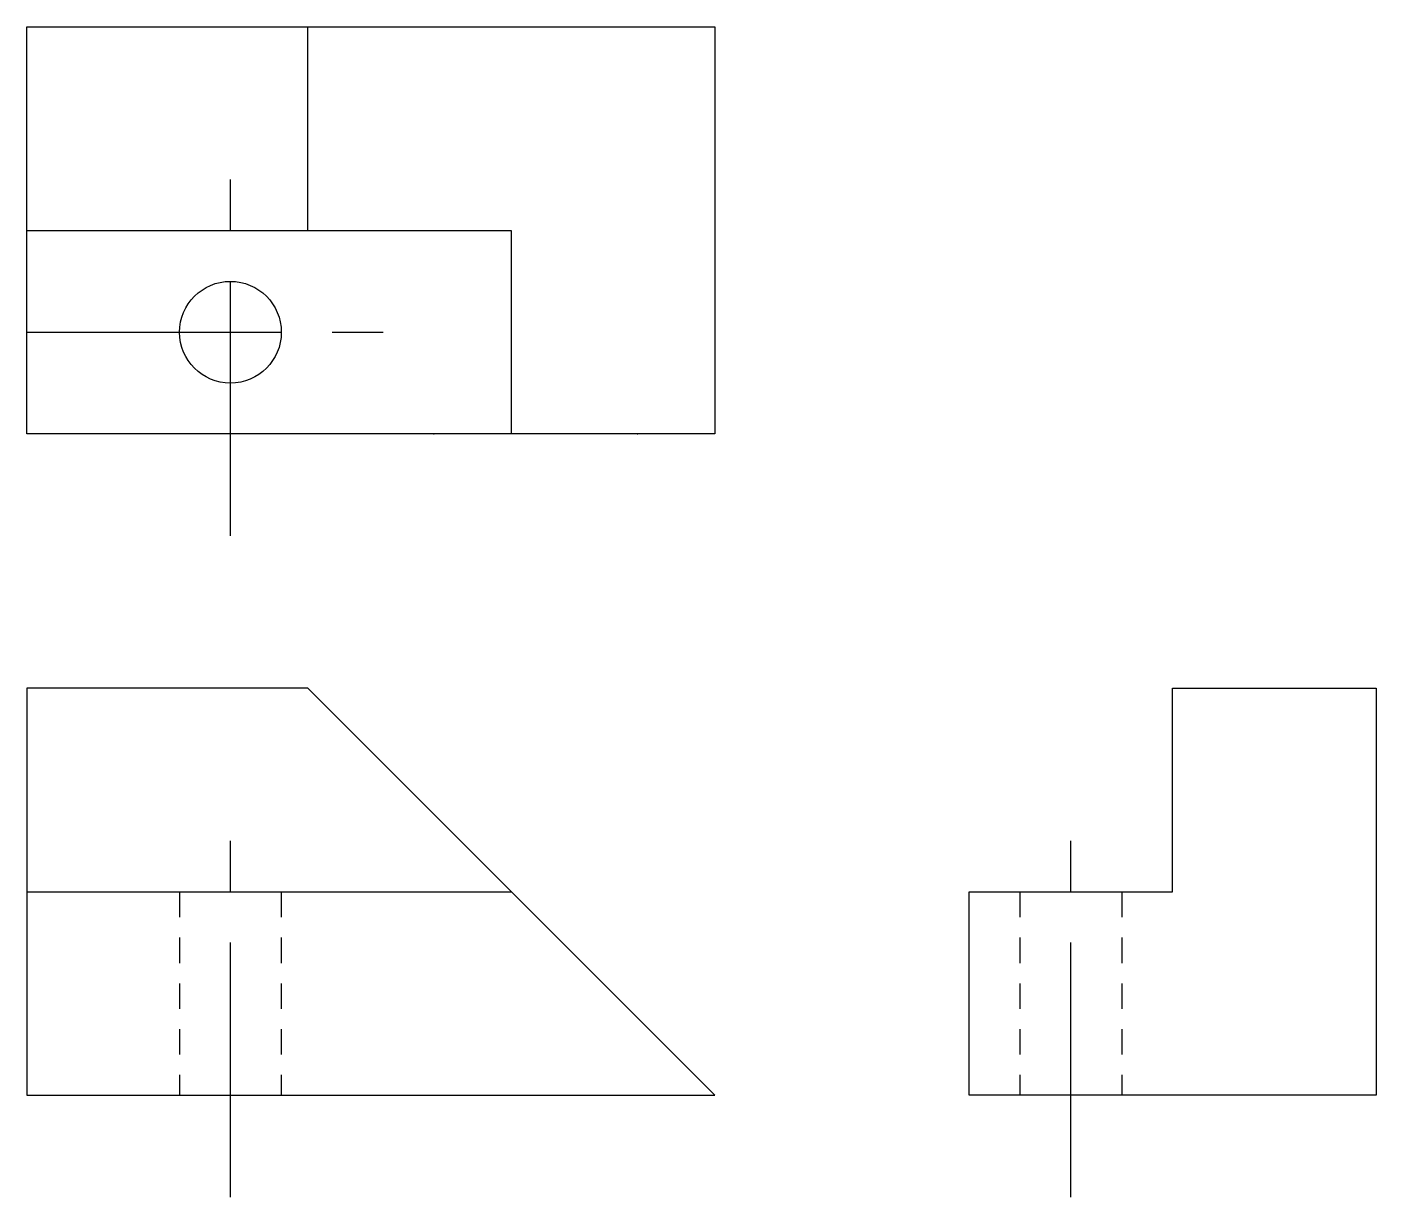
# Model space of a CAD drawing. Header units: inches. Extents: x 1 to 7.63, y 0.5 to 6.25.
import ezdxf

# ---------------------------------------------------------------- set-up
doc = ezdxf.new("R2010")
doc.units = ezdxf.units.IN
doc.header["$MEASUREMENT"] = 0
doc.linetypes.add('CENTER', pattern=[2, 1.25, -0.25, 0.25, -0.25])
doc.linetypes.add('HIDDEN2', pattern=[0.1875, 0.125, -0.0625])
doc.layers.add('center', color=4, linetype='CENTER')
doc.layers.add('hidden', color=3, linetype='HIDDEN2')

msp = doc.modelspace()

# ---------------------------------------------------------------- linework, layer by layer
at = {"linetype": 'Continuous'}
for p, q in [((1, 4.25), (1, 6.25)), ((1, 6.25), (4.38, 6.25)), ((2.38, 5.25), (2.38, 6.25)), ((4.38, 6.25), (4.38, 4.25)), ((1, 5.25), (3.38, 5.25)), ((3.38, 5.25), (3.38, 4.25)), ((4.38, 4.25), (1, 4.25)), ((2.38, 3), (1, 3)), ((1, 3), (1, 1)), ((4.38, 1), (2.38, 3)), ((6.63, 3), (7.63, 3)), ((6.63, 2), (6.63, 3)), ((7.63, 3), (7.63, 1)), ((1, 2), (3.38, 2)), ((5.63, 1), (5.63, 2)), ((5.63, 2), (6.63, 2)), ((1, 1), (4.38, 1)), ((7.63, 1), (5.63, 1))]:
    msp.add_line(p, q, dxfattribs=at)
msp.add_circle((2, 4.75), 0.25, dxfattribs=at)
for p in [(2, 4.25), (3, 4.25), (4, 4.25)]:
    msp.add_point(p, dxfattribs=at)
at = {"layer": 'center', "linetype": 'CENTER'}
for p, q in [((2, 3.75), (2, 5.75)), ((1, 4.75), (3, 4.75)), ((2, 0.5), (2, 2.5)), ((6.13, 0.5), (6.13, 2.5))]:
    msp.add_line(p, q, dxfattribs=at)
at = {"layer": 'hidden', "linetype": 'HIDDEN2'}
for p, q in [((1.75, 2), (1.75, 1)), ((2.25, 2), (2.25, 1)), ((5.88, 2), (5.88, 1)), ((6.38, 2), (6.38, 1))]:
    msp.add_line(p, q, dxfattribs=at)

doc.saveas('drawing.dxf')
